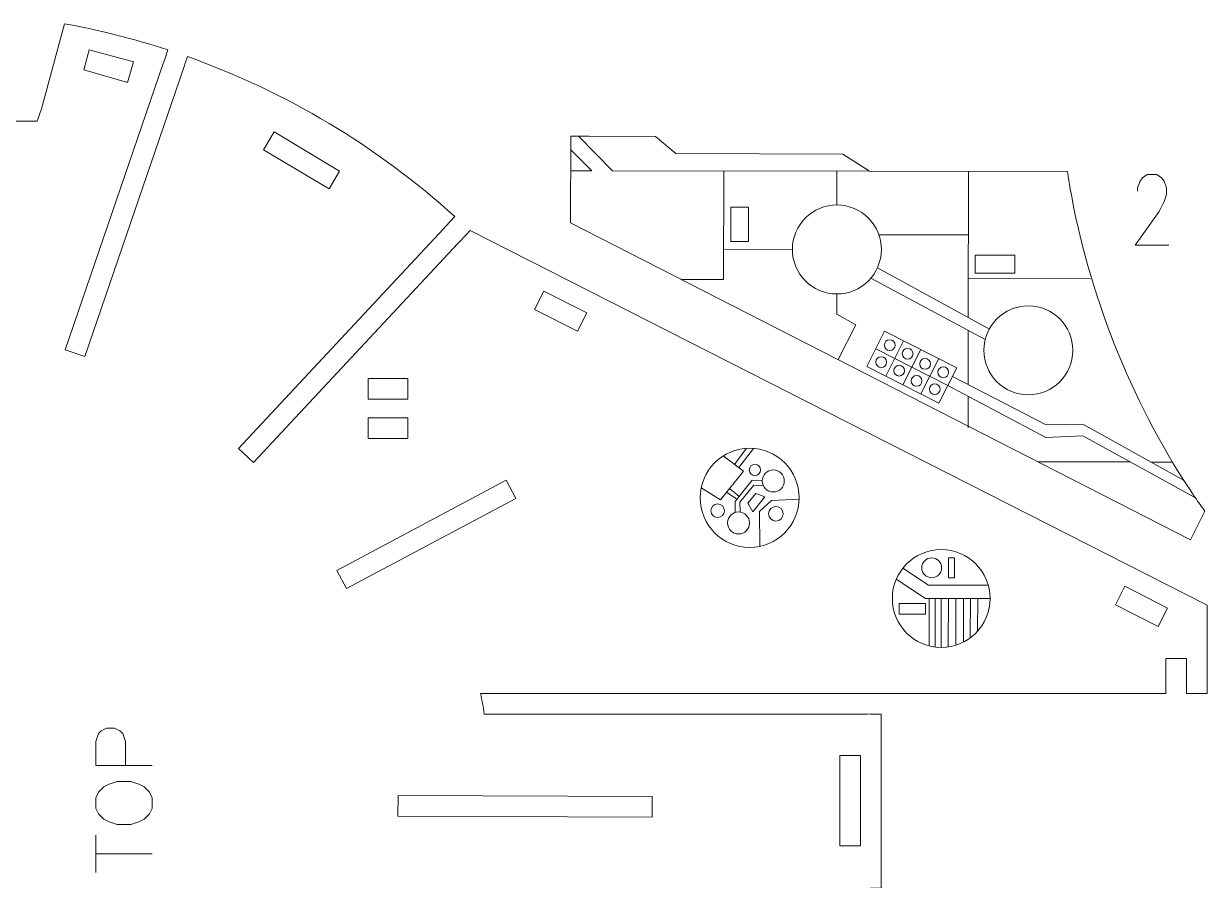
# Model space of a CAD drawing. Header units: inches. Extents: x -6.8 to 6.8, y -5 to 5.1.
# Drawn here: x -0.68 to 6.77, y -0.33 to 5.06 of the extents above; entities that cross this region are included whole.
import ezdxf

# ---------------------------------------------------------------- set-up
doc = ezdxf.new("R2010")
doc.units = ezdxf.units.IN
doc.header["$MEASUREMENT"] = 0
doc.layers.add('Layer 1', color=7, linetype='Continuous')

msp = doc.modelspace()

# ---------------------------------------------------------------- linework, layer by layer
at = {"layer": 'Layer 1', "color": 5, "lineweight": 9}
msp.add_lwpolyline([(5.1425, 1.572), (5.1807, 1.572), (5.1807, 1.697), (5.1425, 1.697), (5.1425, 1.572)], close=True, dxfattribs=at)
at = {"layer": 'Layer 1', "color": 1, "lineweight": 9}
msp.add_lwpolyline([(4.8318, 1.3429), (4.9984, 1.3429), (4.9984, 1.4088), (4.8318, 1.4088), (4.8318, 1.3429)], close=True, dxfattribs=at)
at = {"layer": 'Layer 1', "color": 5, "lineweight": 9}
for centre, major_axis in [((3.8898, 2.0756), (0, 0.3122)), ((3.9229, 2.2508), (0, 0.0356)), ((3.6877, 1.9939), (0, 0.0425)), ((4.0549, 1.9748), (0, 0.046)), ((5.0968, 1.4414), (0, 0.3081)), ((5.0366, 1.6345), (0, 0.0625))]:
    msp.add_ellipse(centre, major_axis=major_axis, ratio=1, dxfattribs=at)
at = {"layer": 'Layer 1', "color": 1, "lineweight": 9}
for centre in [(4.0384, 2.1814), (3.8196, 1.9175)]:
    msp.add_ellipse(centre, major_axis=(0, 0.0694), ratio=1, dxfattribs=at)
at = {"layer": 'Layer 1', "lineweight": 9}
for points, knots in [([(0.2024, 4.8312), (0.2024, 4.8312), (0.2247, 4.8961), (0.2247, 4.8961), (0.2247, 4.8961), (0.0111, 4.9659), (-0.2069, 5.0212), (-0.428, 5.0617), (-0.428, 5.0617), (-0.428, 5.0617), (-0.5727, 4.5259), (-0.5727, 4.5259), (-0.5727, 4.5259), (-0.5727, 4.5259), (-0.5999, 4.4478), (-0.5999, 4.4478), (-0.5999, 4.4478), (-0.5999, 4.4478), (-1.2699, 4.4478), (-1.2699, 4.4478), (-1.2699, 4.4478), (-1.2699, 4.4478), (-1.2699, 4.3872), (-1.2699, 4.3872)], [0, 0, 0, 0, 0.142857, 0.142857, 0.142857, 0.142857, 0.285714, 0.285714, 0.285714, 0.285714, 0.428571, 0.428571, 0.428571, 0.428571, 0.571429, 0.571429, 0.571429, 0.571429, 0.714286, 0.714286, 0.714286, 0.714286, 1, 1, 1, 1]), ([(-0.3061, 4.7706), (-0.3061, 4.7706), (-0.2722, 4.8963), (-0.2722, 4.8963), (-0.2722, 4.8963), (-0.2722, 4.8963), (0.0065, 4.821), (0.0065, 4.821), (0.0065, 4.821), (0.0065, 4.821), (-0.0312, 4.691), (-0.0312, 4.691), (-0.0312, 4.691), (-0.0312, 4.691), (-0.3061, 4.7706), (-0.3061, 4.7706)], [0, 0, 0, 0, 0.2, 0.2, 0.2, 0.2, 0.4, 0.4, 0.4, 0.4, 0.6, 0.6, 0.6, 0.6, 1, 1, 1, 1]), ([(1.9749, 3.7857), (1.9749, 3.7857), (2.0317, 3.8465), (2.0317, 3.8465), (2.0317, 3.8465), (1.5424, 4.2904), (0.9702, 4.6328), (0.3478, 4.8542), (0.3478, 4.8542), (0.3478, 4.8542), (0.3337, 4.8132), (0.3337, 4.8132)], [0, 0, 0, 0, 0.25, 0.25, 0.25, 0.25, 0.5, 0.5, 0.5, 0.5, 1, 1, 1, 1]), ([(0.3265, 4.7923), (0.3265, 4.7923), (-0.2998, 2.9644), (-0.2998, 2.9644), (-0.2998, 2.9644), (-0.2998, 2.9644), (-0.4228, 3.0066), (-0.4228, 3.0066), (-0.4228, 3.0066), (-0.4228, 3.0066), (0.1953, 4.8102), (0.1953, 4.8102)], [0, 0, 0, 0, 0.25, 0.25, 0.25, 0.25, 0.5, 0.5, 0.5, 0.5, 1, 1, 1, 1]), ([(1.2395, 4.021), (1.2395, 4.021), (0.8267, 4.268), (0.8267, 4.268), (0.8267, 4.268), (0.8267, 4.268), (0.8935, 4.3795), (0.8935, 4.3795), (0.8935, 4.3795), (0.8935, 4.3795), (1.3062, 4.1325), (1.3062, 4.1325), (1.3062, 4.1325), (1.3062, 4.1325), (1.2395, 4.021), (1.2395, 4.021)], [0, 0, 0, 0, 0.2, 0.2, 0.2, 0.2, 0.4, 0.4, 0.4, 0.4, 0.6, 0.6, 0.6, 0.6, 1, 1, 1, 1]), ([(2.8104, 4.3528), (2.8104, 4.3528), (2.7621, 4.3529), (2.7621, 4.3529), (2.7621, 4.3529), (2.7621, 4.3529), (2.7609, 3.8068), (2.7609, 3.8068), (2.7609, 3.8068), (2.7609, 3.8068), (6.6666, 1.8117), (6.6666, 1.8117), (6.6666, 1.8117), (6.6666, 1.8117), (6.7581, 1.9907), (6.7581, 1.9907), (6.7581, 1.9907), (6.7376, 2.019), (6.7174, 2.0476), (6.6975, 2.0767)], [0, 0, 0, 0, 0.166667, 0.166667, 0.166667, 0.166667, 0.333333, 0.333333, 0.333333, 0.333333, 0.5, 0.5, 0.5, 0.5, 0.666667, 0.666667, 0.666667, 0.666667, 1, 1, 1, 1]), ([(5.897, 4.0979), (5.8962, 4.1031), (5.8954, 4.1083), (5.8946, 4.1136), (5.8946, 4.1136), (5.8946, 4.1136), (5.8919, 4.1306), (5.8919, 4.1306), (5.8919, 4.1306), (5.8919, 4.1306), (4.6441, 4.1336), (4.6441, 4.1336), (4.6441, 4.1336), (4.6441, 4.1336), (4.4761, 4.2408), (4.4761, 4.2408), (4.4761, 4.2408), (4.4761, 4.2408), (3.4254, 4.2448), (3.4254, 4.2448), (3.4254, 4.2448), (3.4254, 4.2448), (3.2974, 4.3516), (3.2974, 4.3516), (3.2974, 4.3516), (3.2974, 4.3516), (2.877, 4.3526), (2.877, 4.3526)], [0, 0, 0, 0, 0.125, 0.125, 0.125, 0.125, 0.25, 0.25, 0.25, 0.25, 0.375, 0.375, 0.375, 0.375, 0.5, 0.5, 0.5, 0.5, 0.625, 0.625, 0.625, 0.625, 0.75, 0.75, 0.75, 0.75, 1, 1, 1, 1]), ([(4.4385, 3.3591), (4.5933, 3.3587), (4.7191, 3.4839), (4.7195, 3.6387), (4.7195, 3.6387), (4.7198, 3.7935), (4.5947, 3.9193), (4.4399, 3.9197), (4.4399, 3.9197), (4.2851, 3.9201), (4.1593, 3.7949), (4.1589, 3.6401), (4.1589, 3.6401), (4.1585, 3.4853), (4.2837, 3.3595), (4.4385, 3.3591)], [0, 0, 0, 0, 0.2, 0.2, 0.2, 0.2, 0.4, 0.4, 0.4, 0.4, 0.6, 0.6, 0.6, 0.6, 1, 1, 1, 1]), ([(2.0505, 3.6762), (2.0505, 3.6762), (0.7634, 2.2979), (0.7634, 2.2979), (0.7634, 2.2979), (0.7634, 2.2979), (0.6684, 2.3866), (0.6684, 2.3866), (0.6684, 2.3866), (0.6684, 2.3866), (1.9598, 3.7696), (1.9598, 3.7696)], [0, 0, 0, 0, 0.25, 0.25, 0.25, 0.25, 0.5, 0.5, 0.5, 0.5, 1, 1, 1, 1]), ([(6.6417, 0.9139), (6.6417, 0.9139), (6.6414, 0.8429), (6.6414, 0.8429), (6.6414, 0.8429), (6.6414, 0.8429), (6.7734, 0.8429), (6.7734, 0.8429), (6.7734, 0.8429), (6.7734, 0.8429), (6.7734, 1.3998), (6.7734, 1.3998), (6.7734, 1.3998), (6.7734, 1.3998), (2.1278, 3.759), (2.1278, 3.759), (2.1278, 3.759), (2.1278, 3.759), (2.0656, 3.6924), (2.0656, 3.6924)], [0, 0, 0, 0, 0.166667, 0.166667, 0.166667, 0.166667, 0.333333, 0.333333, 0.333333, 0.333333, 0.5, 0.5, 0.5, 0.5, 0.666667, 0.666667, 0.666667, 0.666667, 1, 1, 1, 1]), ([(2.8629, 3.2399), (2.8629, 3.2399), (2.8042, 3.1244), (2.8042, 3.1244), (2.8042, 3.1244), (2.8042, 3.1244), (2.534, 3.2616), (2.534, 3.2616), (2.534, 3.2616), (2.534, 3.2616), (2.5926, 3.3771), (2.5926, 3.3771), (2.5926, 3.3771), (2.5926, 3.3771), (2.8629, 3.2399), (2.8629, 3.2399)], [0, 0, 0, 0, 0.2, 0.2, 0.2, 0.2, 0.4, 0.4, 0.4, 0.4, 0.6, 0.6, 0.6, 0.6, 1, 1, 1, 1]), ([(5.6451, 2.7241), (5.7998, 2.7237), (5.9255, 2.8488), (5.9259, 3.0035), (5.9259, 3.0035), (5.9262, 3.1583), (5.8011, 3.284), (5.6464, 3.2843), (5.6464, 3.2843), (5.4917, 3.2847), (5.366, 3.1596), (5.3656, 3.0049), (5.3656, 3.0049), (5.3652, 2.8502), (5.4904, 2.7244), (5.6451, 2.7241)], [0, 0, 0, 0, 0.2, 0.2, 0.2, 0.2, 0.4, 0.4, 0.4, 0.4, 0.6, 0.6, 0.6, 0.6, 1, 1, 1, 1]), ([(1.736, 2.6963), (1.736, 2.6963), (1.486, 2.6963), (1.486, 2.6963), (1.486, 2.6963), (1.486, 2.6963), (1.486, 2.8263), (1.486, 2.8263), (1.486, 2.8263), (1.486, 2.8263), (1.736, 2.8263), (1.736, 2.8263), (1.736, 2.8263), (1.736, 2.8263), (1.736, 2.6963), (1.736, 2.6963)], [0, 0, 0, 0, 0.2, 0.2, 0.2, 0.2, 0.4, 0.4, 0.4, 0.4, 0.6, 0.6, 0.6, 0.6, 1, 1, 1, 1]), ([(1.736, 2.4483), (1.736, 2.4483), (1.486, 2.4483), (1.486, 2.4483), (1.486, 2.4483), (1.486, 2.4483), (1.486, 2.5783), (1.486, 2.5783), (1.486, 2.5783), (1.486, 2.5783), (1.736, 2.5783), (1.736, 2.5783), (1.736, 2.5783), (1.736, 2.5783), (1.736, 2.4483), (1.736, 2.4483)], [0, 0, 0, 0, 0.2, 0.2, 0.2, 0.2, 0.4, 0.4, 0.4, 0.4, 0.6, 0.6, 0.6, 0.6, 1, 1, 1, 1]), ([(1.3489, 1.5036), (1.3489, 1.5036), (1.2878, 1.6183), (1.2878, 1.6183), (1.2878, 1.6183), (1.2878, 1.6183), (2.3549, 2.1867), (2.3549, 2.1867), (2.3549, 2.1867), (2.3549, 2.1867), (2.416, 2.072), (2.416, 2.072), (2.416, 2.072), (2.416, 2.072), (1.3489, 1.5036), (1.3489, 1.5036)], [0, 0, 0, 0, 0.2, 0.2, 0.2, 0.2, 0.4, 0.4, 0.4, 0.4, 0.6, 0.6, 0.6, 0.6, 1, 1, 1, 1]), ([(6.523, 1.3812), (6.523, 1.3812), (6.4643, 1.2656), (6.4643, 1.2656), (6.4643, 1.2656), (6.4643, 1.2656), (6.1952, 1.4023), (6.1952, 1.4023), (6.1952, 1.4023), (6.1952, 1.4023), (6.2538, 1.5179), (6.2538, 1.5179), (6.2538, 1.5179), (6.2538, 1.5179), (6.523, 1.3812), (6.523, 1.3812)], [0, 0, 0, 0, 0.2, 0.2, 0.2, 0.2, 0.4, 0.4, 0.4, 0.4, 0.6, 0.6, 0.6, 0.6, 1, 1, 1, 1]), ([(6.5114, 0.936), (6.5114, 0.936), (6.5114, 1.0634), (6.5114, 1.0634), (6.5114, 1.0634), (6.5114, 1.0634), (6.6424, 1.0634), (6.6424, 1.0634), (6.6424, 1.0634), (6.6424, 1.0634), (6.6418, 0.936), (6.6418, 0.936)], [0, 0, 0, 0, 0.25, 0.25, 0.25, 0.25, 0.5, 0.5, 0.5, 0.5, 1, 1, 1, 1]), ([(4.6299, 0.7137), (4.6299, 0.7137), (2.2179, 0.7137), (2.2179, 0.7137), (2.2179, 0.7137), (2.211, 0.7569), (2.2033, 0.8), (2.1947, 0.8429), (2.1947, 0.8429), (2.1947, 0.8429), (6.5114, 0.8429), (6.5114, 0.8429), (6.5114, 0.8429), (6.5114, 0.8429), (6.5114, 0.9139), (6.5114, 0.9139)], [0, 0, 0, 0, 0.2, 0.2, 0.2, 0.2, 0.4, 0.4, 0.4, 0.4, 0.6, 0.6, 0.6, 0.6, 1, 1, 1, 1]), ([(4.6521, -0.3826), (4.6521, -0.3826), (4.7179, -0.3826), (4.7179, -0.3826), (4.7179, -0.3826), (4.7179, -0.3826), (4.7179, 0.7137), (4.7179, 0.7137), (4.7179, 0.7137), (4.7179, 0.7137), (4.6521, 0.7137), (4.6521, 0.7137)], [0, 0, 0, 0, 0.25, 0.25, 0.25, 0.25, 0.5, 0.5, 0.5, 0.5, 1, 1, 1, 1]), ([(4.4573, 0.4533), (4.4573, 0.4533), (4.5873, 0.4533), (4.5873, 0.4533), (4.5873, 0.4533), (4.5873, 0.4533), (4.5873, -0.1174), (4.5873, -0.1174), (4.5873, -0.1174), (4.5873, -0.1174), (4.4573, -0.1174), (4.4573, -0.1174), (4.4573, -0.1174), (4.4573, -0.1174), (4.4573, 0.4533), (4.4573, 0.4533)], [0, 0, 0, 0, 0.2, 0.2, 0.2, 0.2, 0.4, 0.4, 0.4, 0.4, 0.6, 0.6, 0.6, 0.6, 1, 1, 1, 1]), ([(1.6739, 0.0711), (1.6739, 0.0711), (1.6745, 0.2011), (1.6745, 0.2011), (1.6745, 0.2011), (1.6745, 0.2011), (3.2759, 0.1935), (3.2759, 0.1935), (3.2759, 0.1935), (3.2759, 0.1935), (3.2752, 0.0635), (3.2752, 0.0635), (3.2752, 0.0635), (3.2752, 0.0635), (1.6739, 0.0711), (1.6739, 0.0711)], [0, 0, 0, 0, 0.2, 0.2, 0.2, 0.2, 0.4, 0.4, 0.4, 0.4, 0.6, 0.6, 0.6, 0.6, 1, 1, 1, 1])]:
    msp.add_open_spline(points, degree=3, knots=knots, dxfattribs=at)
at = {"layer": 'Layer 1', "color": 1, "lineweight": 9}
for points in [[(0.1953, 4.8102), (0.1953, 4.8102), (0.2024, 4.8312), (0.2024, 4.8312)], [(0.3266, 4.7923), (0.3266, 4.7923), (0.3337, 4.8132), (0.3337, 4.8132)], [(2.8104, 4.3528), (2.8104, 4.3528), (2.8325, 4.3528), (2.8325, 4.3528)], [(2.8548, 4.3528), (2.8548, 4.3528), (2.877, 4.3528), (2.877, 4.3528)], [(5.9005, 4.076), (5.9005, 4.076), (5.897, 4.0979), (5.897, 4.0979)], [(5.9077, 4.0322), (5.9077, 4.0322), (5.9041, 4.054), (5.9041, 4.054)], [(1.9598, 3.7696), (1.9598, 3.7696), (1.9749, 3.7857), (1.9749, 3.7857)], [(2.0505, 3.6762), (2.0505, 3.6762), (2.0656, 3.6924), (2.0656, 3.6924)], [(4.6949, 3.5245), (4.6949, 3.5245), (5.3999, 3.1385), (5.3999, 3.1385)], [(5.3739, 3.0723), (5.3739, 3.0723), (4.6538, 3.4591), (4.6538, 3.4591)], [(6.6602, 2.1318), (6.6602, 2.1318), (6.6726, 2.1135), (6.6726, 2.1135)], [(6.6851, 2.095), (6.6851, 2.095), (6.6974, 2.0767), (6.6974, 2.0767)], [(6.5114, 0.9139), (6.5114, 0.9139), (6.5115, 0.936), (6.5115, 0.936)], [(6.6414, 0.9139), (6.6414, 0.9139), (6.6414, 0.936), (6.6414, 0.936)], [(4.6299, 0.7137), (4.6299, 0.7137), (4.6521, 0.7138), (4.6521, 0.7138)]]:
    msp.add_open_spline(points, degree=3, dxfattribs=at)
at = {"layer": 'Layer 1', "color": 5, "lineweight": 9}
for points in [[(3.025, 4.1351), (3.025, 4.1351), (2.8104, 4.3528), (2.8104, 4.3528)], [(2.8945, 4.1352), (2.8945, 4.1352), (2.7619, 4.2692), (2.7619, 4.2692)], [(2.8945, 4.1352), (2.8945, 4.1352), (2.7616, 4.1355), (2.7616, 4.1355)], [(4.6441, 4.1336), (4.6441, 4.1336), (3.025, 4.1351), (3.025, 4.1351)], [(4.4399, 3.9197), (4.4399, 3.9197), (4.44, 4.1338), (4.44, 4.1338)], [(5.268, 4.1321), (5.268, 4.1321), (5.2673, 3.2111), (5.2673, 3.2111)], [(5.2677, 3.732), (5.2677, 3.732), (4.7016, 3.7324), (4.7016, 3.7324)], [(4.1589, 3.6401), (4.1589, 3.6401), (3.7311, 3.6404), (3.7311, 3.6404)], [(5.2675, 3.4559), (5.2675, 3.4559), (6.0383, 3.4553), (6.0383, 3.4553)], [(4.7467, 2.8415), (4.7467, 2.8415), (4.8596, 3.0645), (4.8596, 3.0645)], [(5.2672, 3.1296), (5.2672, 3.1296), (5.2669, 2.7886), (5.2669, 2.7886)], [(5.1392, 2.783), (5.1392, 2.783), (4.6837, 3.0134), (4.6837, 3.0134)], [(4.855, 2.7867), (4.855, 2.7867), (4.9679, 3.0097), (4.9679, 3.0097)], [(4.9681, 2.7295), (4.9681, 2.7295), (5.0809, 2.9525), (5.0809, 2.9525)], [(5.2669, 2.7151), (5.2669, 2.7151), (5.2667, 2.5156), (5.2667, 2.5156)], [(3.7952, 2.2848), (3.7952, 2.2848), (3.8691, 2.3871), (3.8691, 2.3871)], [(3.9134, 2.3869), (3.9134, 2.3869), (3.8207, 2.2654), (3.8207, 2.2654)], [(5.7077, 2.3015), (5.7077, 2.3015), (6.2892, 2.301), (6.2892, 2.301)], [(6.4178, 2.3009), (6.4178, 2.3009), (6.5551, 2.3008), (6.5551, 2.3008)], [(3.8095, 2.0662), (3.8095, 2.0662), (3.744, 2.1101), (3.744, 2.1101)], [(3.7627, 2.1336), (3.7627, 2.1336), (3.824, 2.0842), (3.824, 2.0842)], [(5.021, 1.4418), (5.021, 1.4418), (5.0197, 1.143), (5.0197, 1.143)], [(5.0592, 1.4417), (5.0592, 1.4417), (5.0592, 1.1361), (5.0592, 1.1361)], [(5.0968, 1.4414), (5.0968, 1.4414), (5.0968, 1.1332), (5.0968, 1.1332)], [(5.1425, 1.4416), (5.1425, 1.4416), (5.1396, 1.1362), (5.1396, 1.1362)], [(5.1894, 1.4416), (5.1894, 1.4416), (5.1886, 1.1471), (5.1886, 1.1471)], [(5.2363, 1.4415), (5.2363, 1.4415), (5.2367, 1.1667), (5.2367, 1.1667)], [(5.2814, 1.4415), (5.2814, 1.4415), (5.2801, 1.1936), (5.2801, 1.1936)], [(5.3266, 1.4414), (5.3266, 1.4414), (5.326, 1.2354), (5.326, 1.2354)], [(-0.2295, -0.2851), (-0.2295, -0.2851), (-0.2295, -0.0494), (-0.2295, -0.0494)], [(-0.2295, -0.1672), (-0.2295, -0.1672), (0.1244, -0.1672), (0.1244, -0.1672)]]:
    msp.add_open_spline(points, degree=3, dxfattribs=at)
at = {"layer": 'Layer 1', "lineweight": 9}
for points in [[(2.8548, 4.3527), (2.8548, 4.3527), (2.8325, 4.3527), (2.8325, 4.3527)], [(5.904, 4.054), (5.9028, 4.0614), (5.9016, 4.0687), (5.9004, 4.076)], [(6.6602, 2.1319), (6.2905, 2.6888), (6.0197, 3.3778), (5.9077, 4.0322)], [(6.685, 2.095), (6.6808, 2.1011), (6.6767, 2.1073), (6.6725, 2.1135)]]:
    msp.add_open_spline(points, degree=3, dxfattribs=at)
at = {"layer": 'Layer 1', "color": 5, "lineweight": 9}
for points, knots in [([(3.4569, 3.4512), (3.4569, 3.4512), (3.7258, 3.451), (3.7258, 3.451), (3.7258, 3.451), (3.7258, 3.451), (3.7263, 4.1344), (3.7263, 4.1344)], [0, 0, 0, 0, 0.333333, 0.333333, 0.333333, 0.333333, 1, 1, 1, 1]), ([(4.4385, 3.3591), (4.4385, 3.3591), (4.4384, 3.2326), (4.4384, 3.2326), (4.4384, 3.2326), (4.4384, 3.2326), (4.5589, 3.1648), (4.5589, 3.1648), (4.5589, 3.1648), (4.5589, 3.1648), (4.4469, 2.9455), (4.4469, 2.9455)], [0, 0, 0, 0, 0.25, 0.25, 0.25, 0.25, 0.5, 0.5, 0.5, 0.5, 1, 1, 1, 1]), ([(4.7723, 3.0032), (4.7536, 3.0032), (4.7385, 3.0184), (4.7385, 3.0371), (4.7385, 3.0371), (4.7385, 3.0558), (4.7537, 3.0709), (4.7724, 3.0709), (4.7724, 3.0709), (4.7911, 3.0709), (4.8062, 3.0557), (4.8062, 3.037), (4.8062, 3.037), (4.8062, 3.0183), (4.791, 3.0032), (4.7723, 3.0032)], [0, 0, 0, 0, 0.2, 0.2, 0.2, 0.2, 0.4, 0.4, 0.4, 0.4, 0.6, 0.6, 0.6, 0.6, 1, 1, 1, 1]), ([(4.8851, 2.9488), (4.8664, 2.9488), (4.8512, 2.964), (4.8512, 2.9827), (4.8512, 2.9827), (4.8513, 3.0014), (4.8664, 3.0165), (4.8851, 3.0165), (4.8851, 3.0165), (4.9038, 3.0165), (4.919, 3.0013), (4.919, 2.9826), (4.919, 2.9826), (4.9189, 2.9639), (4.9038, 2.9488), (4.8851, 2.9488)], [0, 0, 0, 0, 0.2, 0.2, 0.2, 0.2, 0.4, 0.4, 0.4, 0.4, 0.6, 0.6, 0.6, 0.6, 1, 1, 1, 1]), ([(4.7188, 2.8965), (4.7001, 2.8965), (4.685, 2.9117), (4.685, 2.9304), (4.685, 2.9304), (4.685, 2.9491), (4.7002, 2.9642), (4.7189, 2.9642), (4.7189, 2.9642), (4.7376, 2.9642), (4.7527, 2.949), (4.7527, 2.9303), (4.7527, 2.9303), (4.7527, 2.9116), (4.7375, 2.8965), (4.7188, 2.8965)], [0, 0, 0, 0, 0.2, 0.2, 0.2, 0.2, 0.4, 0.4, 0.4, 0.4, 0.6, 0.6, 0.6, 0.6, 1, 1, 1, 1]), ([(4.8316, 2.8421), (4.8129, 2.8421), (4.7978, 2.8573), (4.7978, 2.876), (4.7978, 2.876), (4.7978, 2.8947), (4.813, 2.9098), (4.8317, 2.9098), (4.8317, 2.9098), (4.8504, 2.9098), (4.8655, 2.8946), (4.8655, 2.8759), (4.8655, 2.8759), (4.8655, 2.8572), (4.8503, 2.8421), (4.8316, 2.8421)], [0, 0, 0, 0, 0.2, 0.2, 0.2, 0.2, 0.4, 0.4, 0.4, 0.4, 0.6, 0.6, 0.6, 0.6, 1, 1, 1, 1]), ([(4.9949, 2.8848), (4.9763, 2.8848), (4.9611, 2.8999), (4.9611, 2.9186), (4.9611, 2.9186), (4.9611, 2.9373), (4.9763, 2.9525), (4.995, 2.9525), (4.995, 2.9525), (5.0137, 2.9525), (5.0288, 2.9373), (5.0288, 2.9186), (5.0288, 2.9186), (5.0288, 2.8999), (5.0136, 2.8847), (4.9949, 2.8848)], [0, 0, 0, 0, 0.2, 0.2, 0.2, 0.2, 0.4, 0.4, 0.4, 0.4, 0.6, 0.6, 0.6, 0.6, 1, 1, 1, 1]), ([(4.9415, 2.778), (4.9228, 2.778), (4.9076, 2.7932), (4.9076, 2.8119), (4.9076, 2.8119), (4.9077, 2.8306), (4.9228, 2.8458), (4.9415, 2.8457), (4.9415, 2.8457), (4.9602, 2.8457), (4.9754, 2.8306), (4.9754, 2.8119), (4.9754, 2.8119), (4.9753, 2.7932), (4.9602, 2.778), (4.9415, 2.778)], [0, 0, 0, 0, 0.2, 0.2, 0.2, 0.2, 0.4, 0.4, 0.4, 0.4, 0.6, 0.6, 0.6, 0.6, 1, 1, 1, 1]), ([(5.1096, 2.8326), (5.0909, 2.8327), (5.0757, 2.8478), (5.0757, 2.8665), (5.0757, 2.8665), (5.0757, 2.8852), (5.0909, 2.9004), (5.1096, 2.9004), (5.1096, 2.9004), (5.1283, 2.9003), (5.1434, 2.8852), (5.1434, 2.8665), (5.1434, 2.8665), (5.1434, 2.8478), (5.1283, 2.8326), (5.1096, 2.8326)], [0, 0, 0, 0, 0.2, 0.2, 0.2, 0.2, 0.4, 0.4, 0.4, 0.4, 0.6, 0.6, 0.6, 0.6, 1, 1, 1, 1]), ([(5.0561, 2.7259), (5.0374, 2.7259), (5.0222, 2.7411), (5.0223, 2.7598), (5.0223, 2.7598), (5.0223, 2.7785), (5.0374, 2.7936), (5.0561, 2.7936), (5.0561, 2.7936), (5.0748, 2.7936), (5.09, 2.7784), (5.09, 2.7597), (5.09, 2.7597), (5.0899, 2.741), (5.0748, 2.7259), (5.0561, 2.7259)], [0, 0, 0, 0, 0.2, 0.2, 0.2, 0.2, 0.4, 0.4, 0.4, 0.4, 0.6, 0.6, 0.6, 0.6, 1, 1, 1, 1]), ([(3.7986, 1.9837), (3.7986, 1.9837), (3.7988, 2.0529), (3.7988, 2.0529), (3.7988, 2.0529), (3.7988, 2.0529), (3.9064, 2.1866), (3.9064, 2.1866), (3.9064, 2.1866), (3.9064, 2.1866), (3.969, 2.1842), (3.969, 2.1842)], [0, 0, 0, 0, 0.25, 0.25, 0.25, 0.25, 0.5, 0.5, 0.5, 0.5, 1, 1, 1, 1]), ([(3.9757, 2.1514), (3.9757, 2.1514), (3.9151, 2.1545), (3.9151, 2.1545), (3.9151, 2.1545), (3.9151, 2.1545), (3.8274, 2.0486), (3.8274, 2.0486), (3.8274, 2.0486), (3.8274, 2.0486), (3.8302, 1.9861), (3.8302, 1.9861)], [0, 0, 0, 0, 0.25, 0.25, 0.25, 0.25, 0.5, 0.5, 0.5, 0.5, 1, 1, 1, 1]), ([(0.1244, 0.3889), (0.1244, 0.3889), (-0.2295, 0.3889), (-0.2295, 0.3889), (-0.2295, 0.3889), (-0.2295, 0.3889), (-0.2295, 0.5406), (-0.2295, 0.5406), (-0.2295, 0.5406), (-0.2295, 0.5406), (-0.2124, 0.5912), (-0.2124, 0.5912), (-0.2124, 0.5912), (-0.2124, 0.5912), (-0.1957, 0.6079), (-0.1957, 0.6079), (-0.1957, 0.6079), (-0.1957, 0.6079), (-0.1619, 0.625), (-0.1619, 0.625), (-0.1619, 0.625), (-0.1619, 0.625), (-0.1113, 0.625), (-0.1113, 0.625), (-0.1113, 0.625), (-0.1113, 0.625), (-0.0778, 0.6079), (-0.0778, 0.6079), (-0.0778, 0.6079), (-0.0778, 0.6079), (-0.0607, 0.5912), (-0.0607, 0.5912), (-0.0607, 0.5912), (-0.0607, 0.5912), (-0.044, 0.5406), (-0.044, 0.5406), (-0.044, 0.5406), (-0.044, 0.5406), (-0.044, 0.3889), (-0.044, 0.3889)], [0, 0, 0, 0, 0.090909, 0.090909, 0.090909, 0.090909, 0.181818, 0.181818, 0.181818, 0.181818, 0.272727, 0.272727, 0.272727, 0.272727, 0.363636, 0.363636, 0.363636, 0.363636, 0.454545, 0.454545, 0.454545, 0.454545, 0.545455, 0.545455, 0.545455, 0.545455, 0.636364, 0.636364, 0.636364, 0.636364, 0.727273, 0.727273, 0.727273, 0.727273, 0.818182, 0.818182, 0.818182, 0.818182, 1, 1, 1, 1]), ([(-0.2295, 0.1194), (-0.2295, 0.1194), (-0.2124, 0.0856), (-0.2124, 0.0856), (-0.2124, 0.0856), (-0.2124, 0.0856), (-0.1789, 0.0518), (-0.1789, 0.0518), (-0.1789, 0.0518), (-0.1789, 0.0518), (-0.1451, 0.035), (-0.1451, 0.035), (-0.1451, 0.035), (-0.1451, 0.035), (-0.0946, 0.0183), (-0.0946, 0.0183), (-0.0946, 0.0183), (-0.0946, 0.0183), (-0.0102, 0.0183), (-0.0102, 0.0183), (-0.0102, 0.0183), (-0.0102, 0.0183), (0.0404, 0.035), (0.0404, 0.035), (0.0404, 0.035), (0.0404, 0.035), (0.0739, 0.0518), (0.0739, 0.0518), (0.0739, 0.0518), (0.0739, 0.0518), (0.1077, 0.0856), (0.1077, 0.0856), (0.1077, 0.0856), (0.1077, 0.0856), (0.1244, 0.1194), (0.1244, 0.1194), (0.1244, 0.1194), (0.1244, 0.1194), (0.1244, 0.1867), (0.1244, 0.1867), (0.1244, 0.1867), (0.1244, 0.1867), (0.1077, 0.2205), (0.1077, 0.2205), (0.1077, 0.2205), (0.1077, 0.2205), (0.0739, 0.254), (0.0739, 0.254), (0.0739, 0.254), (0.0739, 0.254), (0.0404, 0.2711), (0.0404, 0.2711), (0.0404, 0.2711), (0.0404, 0.2711), (-0.0102, 0.2878), (-0.0102, 0.2878), (-0.0102, 0.2878), (-0.0102, 0.2878), (-0.0946, 0.2878), (-0.0946, 0.2878), (-0.0946, 0.2878), (-0.0946, 0.2878), (-0.1451, 0.2711), (-0.1451, 0.2711), (-0.1451, 0.2711), (-0.1451, 0.2711), (-0.1789, 0.254), (-0.1789, 0.254), (-0.1789, 0.254), (-0.1789, 0.254), (-0.2124, 0.2205), (-0.2124, 0.2205), (-0.2124, 0.2205), (-0.2124, 0.2205), (-0.2295, 0.1867), (-0.2295, 0.1867), (-0.2295, 0.1867), (-0.2295, 0.1867), (-0.2295, 0.1194), (-0.2295, 0.1194)], [0, 0, 0, 0, 0.047619, 0.047619, 0.047619, 0.047619, 0.095238, 0.095238, 0.095238, 0.095238, 0.142857, 0.142857, 0.142857, 0.142857, 0.190476, 0.190476, 0.190476, 0.190476, 0.238095, 0.238095, 0.238095, 0.238095, 0.285714, 0.285714, 0.285714, 0.285714, 0.333333, 0.333333, 0.333333, 0.333333, 0.380952, 0.380952, 0.380952, 0.380952, 0.428571, 0.428571, 0.428571, 0.428571, 0.47619, 0.47619, 0.47619, 0.47619, 0.52381, 0.52381, 0.52381, 0.52381, 0.571429, 0.571429, 0.571429, 0.571429, 0.619048, 0.619048, 0.619048, 0.619048, 0.666667, 0.666667, 0.666667, 0.666667, 0.714286, 0.714286, 0.714286, 0.714286, 0.761905, 0.761905, 0.761905, 0.761905, 0.809524, 0.809524, 0.809524, 0.809524, 0.857143, 0.857143, 0.857143, 0.857143, 0.904762, 0.904762, 0.904762, 0.904762, 1, 1, 1, 1])]:
    msp.add_open_spline(points, degree=3, knots=knots, dxfattribs=at)
at = {"layer": 'Layer 1', "color": 1, "lineweight": 9}
for points, knots in [([(6.3343, 4.0063), (6.3343, 4.0063), (6.3343, 4.0273), (6.3343, 4.0273), (6.3343, 4.0273), (6.3343, 4.0273), (6.3497, 4.07), (6.3497, 4.07), (6.3497, 4.07), (6.3497, 4.07), (6.3646, 4.091), (6.3646, 4.091), (6.3646, 4.091), (6.3646, 4.091), (6.3949, 4.1127), (6.3949, 4.1127), (6.3949, 4.1127), (6.3949, 4.1127), (6.4551, 4.1127), (6.4551, 4.1127), (6.4551, 4.1127), (6.4551, 4.1127), (6.4854, 4.091), (6.4854, 4.091), (6.4854, 4.091), (6.4854, 4.091), (6.5004, 4.07), (6.5004, 4.07), (6.5004, 4.07), (6.5004, 4.07), (6.5153, 4.0273), (6.5153, 4.0273), (6.5153, 4.0273), (6.5153, 4.0273), (6.5153, 3.9853), (6.5153, 3.9853), (6.5153, 3.9853), (6.5153, 3.9853), (6.5004, 3.9426), (6.5004, 3.9426), (6.5004, 3.9426), (6.5004, 3.9426), (6.4701, 3.8788), (6.4701, 3.8788), (6.4701, 3.8788), (6.4701, 3.8788), (6.3194, 3.6666), (6.3194, 3.6666), (6.3194, 3.6666), (6.3194, 3.6666), (6.5307, 3.6666), (6.5307, 3.6666)], [0, 0, 0, 0, 0.071429, 0.071429, 0.071429, 0.071429, 0.142857, 0.142857, 0.142857, 0.142857, 0.214286, 0.214286, 0.214286, 0.214286, 0.285714, 0.285714, 0.285714, 0.285714, 0.357143, 0.357143, 0.357143, 0.357143, 0.428571, 0.428571, 0.428571, 0.428571, 0.5, 0.5, 0.5, 0.5, 0.571429, 0.571429, 0.571429, 0.571429, 0.642857, 0.642857, 0.642857, 0.642857, 0.714286, 0.714286, 0.714286, 0.714286, 0.785714, 0.785714, 0.785714, 0.785714, 0.857143, 0.857143, 0.857143, 0.857143, 1, 1, 1, 1]), ([(3.7712, 3.6904), (3.7712, 3.6904), (3.8818, 3.6903), (3.8818, 3.6903), (3.8818, 3.6903), (3.8818, 3.6903), (3.882, 3.9055), (3.882, 3.9055), (3.882, 3.9055), (3.882, 3.9055), (3.7714, 3.9056), (3.7714, 3.9056), (3.7714, 3.9056), (3.7714, 3.9056), (3.7712, 3.6904), (3.7712, 3.6904)], [0, 0, 0, 0, 0.2, 0.2, 0.2, 0.2, 0.4, 0.4, 0.4, 0.4, 0.6, 0.6, 0.6, 0.6, 1, 1, 1, 1]), ([(5.3104, 3.4898), (5.3104, 3.4898), (5.5604, 3.4896), (5.5604, 3.4896), (5.5604, 3.4896), (5.5604, 3.4896), (5.5605, 3.6042), (5.5605, 3.6042), (5.5605, 3.6042), (5.5605, 3.6042), (5.3105, 3.6044), (5.3105, 3.6044), (5.3105, 3.6044), (5.3105, 3.6044), (5.3104, 3.4898), (5.3104, 3.4898)], [0, 0, 0, 0, 0.2, 0.2, 0.2, 0.2, 0.4, 0.4, 0.4, 0.4, 0.6, 0.6, 0.6, 0.6, 1, 1, 1, 1]), ([(5.0827, 2.6715), (5.0827, 2.6715), (4.6273, 2.9019), (4.6273, 2.9019), (4.6273, 2.9019), (4.6273, 2.9019), (4.7402, 3.125), (4.7402, 3.125), (4.7402, 3.125), (4.7402, 3.125), (5.1956, 2.8945), (5.1956, 2.8945), (5.1956, 2.8945), (5.1956, 2.8945), (5.0827, 2.6715), (5.0827, 2.6715)], [0, 0, 0, 0, 0.2, 0.2, 0.2, 0.2, 0.4, 0.4, 0.4, 0.4, 0.6, 0.6, 0.6, 0.6, 1, 1, 1, 1]), ([(6.6275, 2.1845), (6.6275, 2.1845), (5.9894, 2.5387), (5.9894, 2.5387), (5.9894, 2.5387), (5.9894, 2.5387), (5.7589, 2.5344), (5.7589, 2.5344), (5.7589, 2.5344), (5.7589, 2.5344), (5.1679, 2.8398), (5.1679, 2.8398)], [0, 0, 0, 0, 0.25, 0.25, 0.25, 0.25, 0.5, 0.5, 0.5, 0.5, 1, 1, 1, 1]), ([(5.1392, 2.783), (5.1392, 2.783), (5.7549, 2.4556), (5.7549, 2.4556), (5.7549, 2.4556), (5.7549, 2.4556), (5.9893, 2.4658), (5.9893, 2.4658), (5.9893, 2.4658), (5.9893, 2.4658), (6.6992, 2.0757), (6.6992, 2.0757)], [0, 0, 0, 0, 0.25, 0.25, 0.25, 0.25, 0.5, 0.5, 0.5, 0.5, 1, 1, 1, 1]), ([(3.7233, 2.3397), (3.7233, 2.3397), (3.85, 2.243), (3.85, 2.243), (3.85, 2.243), (3.85, 2.243), (3.7059, 2.0625), (3.7059, 2.0625), (3.7059, 2.0625), (3.7059, 2.0625), (3.5838, 2.1376), (3.5838, 2.1376)], [0, 0, 0, 0, 0.25, 0.25, 0.25, 0.25, 0.5, 0.5, 0.5, 0.5, 1, 1, 1, 1]), ([(3.9281, 2.1024), (3.9281, 2.1024), (3.9854, 2.0816), (3.9854, 2.0816), (3.9854, 2.0816), (3.9854, 2.0816), (3.909, 1.9861), (3.909, 1.9861), (3.909, 1.9861), (3.909, 1.9861), (3.8787, 2.0408), (3.8787, 2.0408), (3.8787, 2.0408), (3.8787, 2.0408), (3.9281, 2.1024), (3.9281, 2.1024)], [0, 0, 0, 0, 0.2, 0.2, 0.2, 0.2, 0.4, 0.4, 0.4, 0.4, 0.6, 0.6, 0.6, 0.6, 1, 1, 1, 1]), ([(4.2018, 2.0659), (4.2018, 2.0659), (4.0271, 2.059), (4.0271, 2.059), (4.0271, 2.059), (4.0271, 2.059), (3.9524, 1.9896), (3.9524, 1.9896), (3.9524, 1.9896), (3.9524, 1.9896), (3.9538, 1.77), (3.9538, 1.77)], [0, 0, 0, 0, 0.25, 0.25, 0.25, 0.25, 0.5, 0.5, 0.5, 0.5, 1, 1, 1, 1]), ([(4.8546, 1.6318), (4.8546, 1.6318), (5.0175, 1.5251), (5.0175, 1.5251), (5.0175, 1.5251), (5.0175, 1.5251), (5.3936, 1.5245), (5.3936, 1.5245)], [0, 0, 0, 0, 0.333333, 0.333333, 0.333333, 0.333333, 1, 1, 1, 1]), ([(5.405, 1.4414), (5.405, 1.4414), (4.9967, 1.4418), (4.9967, 1.4418), (4.9967, 1.4418), (4.9967, 1.4418), (4.8134, 1.5625), (4.8134, 1.5625)], [0, 0, 0, 0, 0.333333, 0.333333, 0.333333, 0.333333, 1, 1, 1, 1])]:
    msp.add_open_spline(points, degree=3, knots=knots, dxfattribs=at)

doc.saveas('drawing.dxf')
